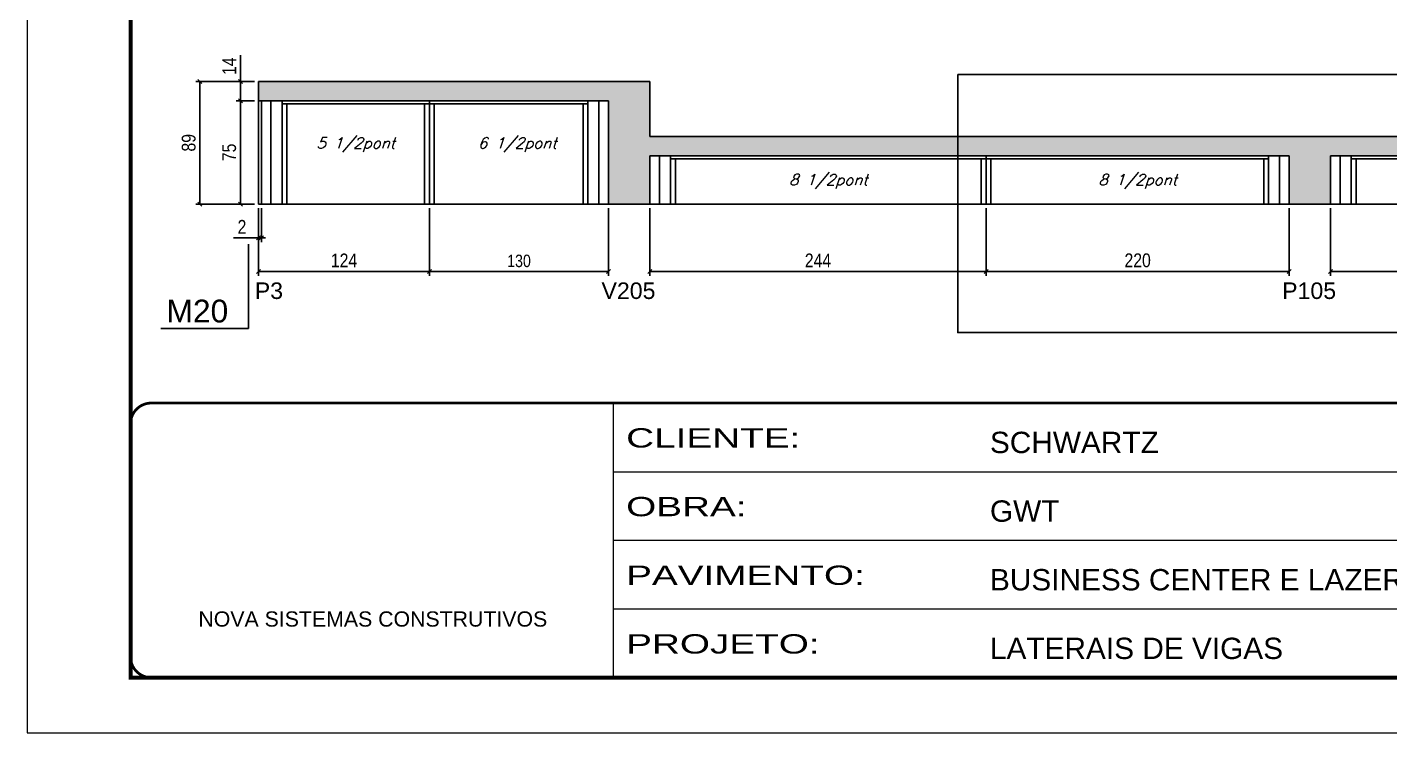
# Model space of a CAD drawing. Extents: x 2603 to 22413, y 1253 to 30260.
# Drawn here: x 4188 to 5177, y 18482 to 18994 of the extents above; entities that cross this region are included whole.
import ezdxf

# ---------------------------------------------------------------- set-up
doc = ezdxf.new("R2010")
doc.units = 0
doc.linetypes.add('CONTINUO', pattern=[0])
doc.linetypes.add('DASHED', pattern=[0.75, 0.5, -0.25])
for name, color, linetype in [('5', 5, 'Continuous'), ('COTA', 241, 'Continuous'), ('NOMENCLATURA', 7, 'Continuous'), ('Painéis', 200, 'Continuous'), ('SARR_2.2x7', 40, 'Continuous'), ('SARR_3.5x7', 81, 'Continuous'), ('texto', 7, 'Continuous')]:
    doc.layers.add(name, color=color, linetype=linetype)
doc.layers.add('Folhas', color=255, linetype='Continuous', lineweight=9)
doc.layers.add('SARRAFO DE PRESSAO', color=251, linetype='DASHED', lineweight=9)
doc.styles.add('ARIAL', font='arial.ttf')
doc.styles.add('COTA TECNICA', font='techl___.ttf', dxfattribs={"height": 10})
doc.styles.add('COTA TECNICA-50', font='techl___.ttf', dxfattribs={"height": 9})
doc.styles.add('Romans', font='romans.shx')
doc.styles.get("Standard").update_dxf_attribs({"font": 'arial.ttf'})
doc.styles.add('Tecnologia', font='')
doc.styles.get('Tecnologia').set_extended_font_data('Forgotten Futurist')
doc.dimstyles.new('COTA PAINEL-50', dxfattribs={"dimtxt": 9, "dimasz": 3, "dimexe": 3, "dimexo": 3, "dimgap": 3, "dimtad": 1, "dimdec": 1, "dimzin": 12, "dimdsep": 46, "dimtxsty": 'COTA TECNICA-50', "dimblk1": 'OBLIQUE', "dimblk2": 'OBLIQUE', "dimsah": 1, "dimcen": 0.9, "dimclrd": 4, "dimclre": 4, "dimclrt": 240, "dimadec": 1, "dimazin": 3, "dimtfac": 1, "dimtdec": 1, "dimtmove": 0, "dimatfit": 3, "dimfxl": 1, "dimtolj": 1, "dimtzin": 12, "dimarcsym": 0})
doc.dimstyles.new('PAINEL', dxfattribs={"dimtxt": 10, "dimasz": 3, "dimexe": 3, "dimexo": 3, "dimgap": 3, "dimtad": 1, "dimdec": 1, "dimzin": 12, "dimdsep": 46, "dimtxsty": 'COTA TECNICA', "dimblk1": 'OBLIQUE', "dimblk2": 'OBLIQUE', "dimsah": 1, "dimcen": 0.9, "dimclrd": 4, "dimclre": 4, "dimclrt": 240, "dimadec": 1, "dimazin": 3, "dimtfac": 1, "dimtdec": 1, "dimtmove": 0, "dimatfit": 3, "dimfxl": 1, "dimtolj": 1, "dimtzin": 12, "dimarcsym": 0})

# ---------------------------------------------------------------- blocks, each defined once
blk = doc.blocks.new('9999999999')
at = {"color": 30, "linetype": 'CONTINUO'}
for p, q in [((98564.56, 34230.21), (98564.56, 34429.45)), ((98564.56, 34379.64), (99583.98, 34379.64)), ((98564.56, 34329.83), (99487.98, 34329.83)), ((98564.56, 34280.02), (99487.98, 34280.02))]:
    blk.add_line(p, q, dxfattribs=at)
at = {"color": 30, "linetype": 'CONTINUO', "const_width": 2}
blk.add_lwpolyline([(99583.98, 34230.21), (99583.98, 34414.45, 0.414214), (99568.98, 34429.45), (98228.98, 34429.45, 0.414214), (98213.98, 34414.45), (98213.98, 34245.21, 0.414214), (98228.98, 34230.21), (99583.98, 34230.21)], format="xyb", dxfattribs=at)
at = {"layer": 'Folhas'}
blk.add_lwpolyline([(98138.98, 34190.21), (99623.98, 34190.21), (99623.98, 35240.21), (98138.98, 35240.21)], close=True, dxfattribs=at)
at = {"layer": 'Folhas', "color": 30, "const_width": 3}
blk.add_lwpolyline([(98213.98, 34230.21), (99583.98, 34230.21), (99583.98, 35200.21), (98213.98, 35200.21)], close=True, dxfattribs=at)
at = {"color": 7, "linetype": 'Continuous', "ltscale": 5, "style": 'ARIAL'}
for s, height, p in [('SCHWARTZ', 15.483, (98837.68, 34393.13)), ('GWT', 15.483, (98837.68, 34343.32)), ('BUSINESS CENTER E LAZER - PROJEÇÃO', 15.4829, (98837.68, 34293.51)), ('NOVA SISTEMAS CONSTRUTIVOS', 11.0592, (98263.19, 34267.21)), ('LATERAIS DE VIGAS', 15.4829, (98837.68, 34243.7))]:
    blk.add_text(s, height=height, dxfattribs=at).set_placement(p)
at = {"layer": 'Folhas', "color": 7, "style": 'Tecnologia', "width": 1.5}
for s, p in [('CLIENTE:', (98573.65, 34397.17)), ('OBRA:', (98573.65, 34347.31)), ('PAVIMENTO:', (98573.65, 34297.5)), ('PROJETO:', (98573.65, 34247.69))]:
    blk.add_text(s, height=14, dxfattribs=at).set_placement(p)
blk = doc.blocks.new('_Oblique')
at = {"color": 0, "linetype": 'ByBlock', "lineweight": -2}
blk.add_line((-0.5, -0.5), (0.5, 0.5), dxfattribs=at)
blk = doc.blocks.new('*D388')
at = {"layer": 'COTA', "color": 4, "linetype": 'ByBlock', "lineweight": -2, "transparency": 16777216}
for p, q in [((4479.87, 18862.6), (4479.87, 18813.64)), ((4609.87, 18862.6), (4609.87, 18813.64)), ((4479.87, 18816.64), (4609.87, 18816.64))]:
    blk.add_line(p, q, dxfattribs=at)
at = {"layer": 'Defpoints', "color": 0, "linetype": 'ByBlock', "transparency": 16777216}
for p in [(4479.87, 18865.6), (4609.87, 18865.6), (4609.87, 18816.64)]:
    blk.add_point(p, dxfattribs=at)
at = {"layer": 'COTA', "color": 4, "linetype": 'ByBlock', "lineweight": -2, "transparency": 16777216, "xscale": 3, "yscale": 3, "zscale": 3, "rotation": 180}
blk.add_blockref('_Oblique', (4479.87, 18816.64), dxfattribs=at)
at = {"layer": 'COTA', "color": 4, "linetype": 'ByBlock', "lineweight": -2, "transparency": 16777216, "xscale": 3, "yscale": 3, "zscale": 3}
blk.add_blockref('_Oblique', (4609.87, 18816.64), dxfattribs=at)
at = {"layer": 'COTA', "color": 240, "linetype": 'ByBlock', "transparency": 16777216, "insert": (4544.87, 18824.34), "char_height": 9, "attachment_point": 5, "style": 'COTA TECNICA-50'}
blk.add_mtext('\\A1;130', dxfattribs=at)
blk = doc.blocks.new('*D2209')
at = {"layer": 'COTA', "color": 4, "linetype": 'ByBlock', "lineweight": -2, "transparency": 16777216}
for p, q in [((4355.87, 18862.6), (4355.87, 18813.64)), ((4479.87, 18862.6), (4479.87, 18813.64)), ((4479.87, 18816.64), (4355.87, 18816.64))]:
    blk.add_line(p, q, dxfattribs=at)
at = {"layer": 'Defpoints', "color": 0, "linetype": 'ByBlock', "transparency": 16777216}
for p in [(4355.87, 18865.6), (4479.87, 18865.6), (4355.87, 18816.64)]:
    blk.add_point(p, dxfattribs=at)
at = {"layer": 'COTA', "color": 4, "linetype": 'ByBlock', "lineweight": -2, "transparency": 16777216, "xscale": 3, "yscale": 3, "zscale": 3, "rotation": 180}
blk.add_blockref('_Oblique', (4355.87, 18816.64), dxfattribs=at)
at = {"layer": 'COTA', "color": 4, "linetype": 'ByBlock', "lineweight": -2, "transparency": 16777216, "xscale": 3, "yscale": 3, "zscale": 3}
blk.add_blockref('_Oblique', (4479.87, 18816.64), dxfattribs=at)
at = {"layer": 'COTA', "color": 240, "linetype": 'ByBlock', "transparency": 16777216, "insert": (4417.87, 18824.72), "char_height": 10, "attachment_point": 5, "style": 'COTA TECNICA'}
blk.add_mtext('\\A1;124', dxfattribs=at)
blk = doc.blocks.new('*D2210')
at = {"layer": 'COTA', "color": 4, "linetype": 'ByBlock', "lineweight": -2, "transparency": 16777216}
for p, q in [((4352.87, 18940.6), (4339.67, 18940.6)), ((4342.67, 18940.6), (4342.67, 18865.6)), ((4352.87, 18865.6), (4339.67, 18865.6))]:
    blk.add_line(p, q, dxfattribs=at)
at = {"layer": 'Defpoints', "color": 0, "linetype": 'ByBlock', "transparency": 16777216}
for p in [(4355.87, 18940.6), (4342.67, 18865.6), (4355.87, 18865.6)]:
    blk.add_point(p, dxfattribs=at)
at = {"layer": 'COTA', "color": 4, "linetype": 'ByBlock', "lineweight": -2, "transparency": 16777216, "xscale": 3, "yscale": 3, "zscale": 3}
for p, rotation in [((4342.67, 18940.6), 90), ((4342.67, 18865.6), 270)]:
    blk.add_blockref('_Oblique', p, dxfattribs=dict(at, rotation=rotation))
at = {"layer": 'COTA', "color": 240, "linetype": 'ByBlock', "transparency": 16777216, "insert": (4334.56, 18903.1), "char_height": 10, "attachment_point": 5, "rotation": 90, "style": 'COTA TECNICA'}
blk.add_mtext('\\A1;75', dxfattribs=at)
blk = doc.blocks.new('*D2211')
at = {"layer": 'COTA', "color": 4, "linetype": 'ByBlock', "lineweight": -2, "transparency": 16777216}
for p, q in [((4355.87, 18862.6), (4355.87, 18838.09)), ((4357.87, 18862.6), (4357.87, 18838.09)), ((4355.87, 18841.09), (4337.76, 18841.09)), ((4357.87, 18841.09), (4355.87, 18841.09)), ((4357.87, 18841.09), (4360.87, 18841.09))]:
    blk.add_line(p, q, dxfattribs=at)
at = {"layer": 'Defpoints', "color": 0, "linetype": 'ByBlock', "transparency": 16777216}
for p in [(4355.87, 18865.6), (4357.87, 18865.6), (4355.87, 18841.09)]:
    blk.add_point(p, dxfattribs=at)
at = {"layer": 'COTA', "color": 4, "linetype": 'ByBlock', "lineweight": -2, "transparency": 16777216, "xscale": 3, "yscale": 3, "zscale": 3}
blk.add_blockref('_Oblique', (4355.87, 18841.09), dxfattribs=at)
at = {"layer": 'COTA', "color": 4, "linetype": 'ByBlock', "lineweight": -2, "transparency": 16777216, "xscale": 3, "yscale": 3, "zscale": 3, "rotation": 180}
blk.add_blockref('_Oblique', (4357.87, 18841.09), dxfattribs=at)
at = {"layer": 'COTA', "color": 240, "linetype": 'ByBlock', "transparency": 16777216, "insert": (4343.81, 18849.09), "char_height": 10, "attachment_point": 5, "style": 'COTA TECNICA'}
blk.add_mtext('\\A1;2', dxfattribs=at)
blk = doc.blocks.new('*D2212')
at = {"layer": 'COTA', "color": 4, "linetype": 'ByBlock', "lineweight": -2, "transparency": 16777216}
for p, q in [((4639.87, 18862.6), (4639.87, 18813.64)), ((4883.87, 18862.6), (4883.87, 18813.64)), ((4883.87, 18816.64), (4639.87, 18816.64))]:
    blk.add_line(p, q, dxfattribs=at)
at = {"layer": 'Defpoints', "color": 0, "linetype": 'ByBlock', "transparency": 16777216}
for p in [(4639.87, 18865.6), (4883.87, 18865.6), (4639.87, 18816.64)]:
    blk.add_point(p, dxfattribs=at)
at = {"layer": 'COTA', "color": 4, "linetype": 'ByBlock', "lineweight": -2, "transparency": 16777216, "xscale": 3, "yscale": 3, "zscale": 3, "rotation": 180}
blk.add_blockref('_Oblique', (4639.87, 18816.64), dxfattribs=at)
at = {"layer": 'COTA', "color": 4, "linetype": 'ByBlock', "lineweight": -2, "transparency": 16777216, "xscale": 3, "yscale": 3, "zscale": 3}
blk.add_blockref('_Oblique', (4883.87, 18816.64), dxfattribs=at)
at = {"layer": 'COTA', "color": 240, "linetype": 'ByBlock', "transparency": 16777216, "insert": (4761.87, 18824.72), "char_height": 10, "attachment_point": 5, "style": 'COTA TECNICA'}
blk.add_mtext('\\A1;244', dxfattribs=at)
blk = doc.blocks.new('*D2213')
at = {"layer": 'COTA', "color": 4, "linetype": 'ByBlock', "lineweight": -2, "transparency": 16777216}
for p, q in [((4883.87, 18862.6), (4883.87, 18813.64)), ((5103.87, 18862.6), (5103.87, 18813.64)), ((4883.87, 18816.64), (5103.87, 18816.64))]:
    blk.add_line(p, q, dxfattribs=at)
at = {"layer": 'Defpoints', "color": 0, "linetype": 'ByBlock', "transparency": 16777216}
for p in [(4883.87, 18865.6), (5103.87, 18865.6), (5103.87, 18816.64)]:
    blk.add_point(p, dxfattribs=at)
at = {"layer": 'COTA', "color": 4, "linetype": 'ByBlock', "lineweight": -2, "transparency": 16777216, "xscale": 3, "yscale": 3, "zscale": 3, "rotation": 180}
blk.add_blockref('_Oblique', (4883.87, 18816.64), dxfattribs=at)
at = {"layer": 'COTA', "color": 4, "linetype": 'ByBlock', "lineweight": -2, "transparency": 16777216, "xscale": 3, "yscale": 3, "zscale": 3}
blk.add_blockref('_Oblique', (5103.87, 18816.64), dxfattribs=at)
at = {"layer": 'COTA', "color": 240, "linetype": 'ByBlock', "transparency": 16777216, "insert": (4993.87, 18824.75), "char_height": 10, "attachment_point": 5, "style": 'COTA TECNICA'}
blk.add_mtext('\\A1;220', dxfattribs=at)
blk = doc.blocks.new('*D2258')
at = {"layer": 'COTA', "color": 4, "linetype": 'ByBlock', "lineweight": -2, "transparency": 16777216}
for p, q in [((5133.87, 18862.6), (5133.87, 18813.64)), ((5377.87, 18862.6), (5377.87, 18813.64)), ((5377.87, 18816.64), (5133.87, 18816.64))]:
    blk.add_line(p, q, dxfattribs=at)
at = {"layer": 'Defpoints', "color": 0, "linetype": 'ByBlock', "transparency": 16777216}
for p in [(5133.87, 18865.6), (5377.87, 18865.6), (5133.87, 18816.64)]:
    blk.add_point(p, dxfattribs=at)
at = {"layer": 'COTA', "color": 4, "linetype": 'ByBlock', "lineweight": -2, "transparency": 16777216, "xscale": 3, "yscale": 3, "zscale": 3, "rotation": 180}
blk.add_blockref('_Oblique', (5133.87, 18816.64), dxfattribs=at)
at = {"layer": 'COTA', "color": 4, "linetype": 'ByBlock', "lineweight": -2, "transparency": 16777216, "xscale": 3, "yscale": 3, "zscale": 3}
blk.add_blockref('_Oblique', (5377.87, 18816.64), dxfattribs=at)
at = {"layer": 'COTA', "color": 240, "linetype": 'ByBlock', "transparency": 16777216, "insert": (5255.87, 18824.72), "char_height": 10, "attachment_point": 5, "style": 'COTA TECNICA'}
blk.add_mtext('\\A1;244', dxfattribs=at)
blk = doc.blocks.new('*D2267')
at = {"layer": 'COTA', "color": 4, "linetype": 'ByBlock', "lineweight": -2, "transparency": 16777216}
for p, q in [((4342.67, 18954.6), (4342.67, 18973.72)), ((4352.87, 18954.6), (4339.67, 18954.6)), ((4342.67, 18940.6), (4342.67, 18954.6)), ((4352.87, 18940.6), (4339.67, 18940.6))]:
    blk.add_line(p, q, dxfattribs=at)
at = {"layer": 'Defpoints', "color": 0, "linetype": 'ByBlock', "transparency": 16777216}
for p in [(4342.67, 18954.6), (4355.87, 18954.6), (4355.87, 18940.6)]:
    blk.add_point(p, dxfattribs=at)
at = {"layer": 'COTA', "color": 4, "linetype": 'ByBlock', "lineweight": -2, "transparency": 16777216, "xscale": 3, "yscale": 3, "zscale": 3}
for p, rotation in [((4342.67, 18954.6), 90), ((4342.67, 18940.6), 270)]:
    blk.add_blockref('_Oblique', p, dxfattribs=dict(at, rotation=rotation))
at = {"layer": 'COTA', "color": 240, "linetype": 'ByBlock', "transparency": 16777216, "insert": (4334.6, 18965.66), "char_height": 10, "attachment_point": 5, "rotation": 90, "style": 'COTA TECNICA'}
blk.add_mtext('\\A1;14', dxfattribs=at)
blk = doc.blocks.new('*D1522')
at = {"layer": 'COTA', "color": 4, "linetype": 'ByBlock', "lineweight": -2, "transparency": 16777216}
for p, q in [((4352.87, 18954.6), (4310.24, 18954.6)), ((4313.24, 18865.6), (4313.24, 18954.6)), ((4352.87, 18865.6), (4310.24, 18865.6))]:
    blk.add_line(p, q, dxfattribs=at)
at = {"layer": 'Defpoints', "color": 0, "linetype": 'ByBlock', "transparency": 16777216}
for p in [(4313.24, 18954.6), (4355.87, 18954.6), (4355.87, 18865.6)]:
    blk.add_point(p, dxfattribs=at)
at = {"layer": 'COTA', "color": 4, "linetype": 'ByBlock', "lineweight": -2, "transparency": 16777216, "xscale": 3, "yscale": 3, "zscale": 3}
for p, rotation in [((4313.24, 18954.6), 90), ((4313.24, 18865.6), 270)]:
    blk.add_blockref('_Oblique', p, dxfattribs=dict(at, rotation=rotation))
at = {"layer": 'COTA', "color": 240, "linetype": 'ByBlock', "transparency": 16777216, "insert": (4305.14, 18910.1), "char_height": 10, "attachment_point": 5, "rotation": 90, "style": 'COTA TECNICA'}
blk.add_mtext('\\A1;89', dxfattribs=at)

msp = doc.modelspace()

# ---------------------------------------------------------------- hatches: boundary and pattern name
at = {"layer": 'COTA', "linetype": 'ByBlock'}
h = msp.add_hatch(dxfattribs=at)
h.set_pattern_fill('AR-CONC', color=256, scale=0.03)
h.set_pattern_definition([(50, (-126418.0314, -5371.0305), (5.46554007, -0.47817257), [0.5715, -6.2865]), (355, (-126418.0314, -5371.0305), (-1.05730264, 5.73170536), [0.4572, -5.02921753]), (100.4514447, (-126417.576, -5371.0704), (4.40823741, 5.25353256), [0.48570026, -5.34270734]), (46.1842, (-126418.0314, -5369.5065), (8.13237123, -1.26126984), [0.85725, -9.42975]), (96.6355576, (-126417.354, -5369.612), (7.122124, 7.42278374), [0.7285507, -8.01406824]), (351.184151, (-126418.031, -5369.5065), (7.122124, 7.42278374), [0.685799, -7.54379196]), (21, (-126417.2694, -5369.8875), (4.54843174, -3.06795595), [0.5715, -6.2865]), (326, (-126417.2694, -5369.8875), (1.85406085, 5.52563898), [0.4572, -5.0292]), (71.451445, (-126416.8904, -5370.143), (6.40249258, 2.45768307), [0.48570026, -5.34269813]), (37.5, (-126418.0314, -5371.0305), (0.092658098, 2.536651166), [0, -4.96824, 0, -5.1054, 0, -5.04825]), (7.5, (-126418.0314, -5371.0305), (2.004589875, 3.005417245), [0, -2.91084, 0, -4.85394, 0, -1.92405]), (327.5, (-126419.7307, -5371.0305), (4.067717855, -0.17186232), [0, -1.905, 0, -5.9436, 0, -7.8867]), (317.5, (-126420.4927, -5371.0305), (4.44387544, 0.76279473), [0, -2.4765, 0, -3.94716, 0, -5.6007])])
h.paths.add_polyline_path([(4639.87, 18900.6), (5103.87, 18900.6), (5103.87, 18865.6), (5133.87, 18865.6), (5133.87, 18900.6), (5563.87, 18900.6), (5563.87, 18914.6), (4639.87, 18914.6), (4639.87, 18954.6), (4355.87, 18954.6), (4355.87, 18940.6), (4609.87, 18940.6), (4609.87, 18865.6), (4639.87, 18865.6)])

# ---------------------------------------------------------------- linework, layer by layer
for p, q in [((4355.87, 18940.6), (4355.87, 18954.6)), ((4355.87, 18954.6), (4639.87, 18954.6)), ((4639.87, 18954.6), (4639.87, 18914.6)), ((4639.87, 18914.6), (5563.87, 18914.6)), ((4609.87, 18865.6), (4639.87, 18865.6)), ((5103.87, 18865.6), (5133.87, 18865.6))]:
    msp.add_line(p, q, dxfattribs=at)
at = {"layer": 'COTA'}
msp.add_lwpolyline([(4863.33, 18959.69), (5580.06, 18959.69), (5580.06, 18772.41), (4863.33, 18772.41)], close=True, dxfattribs=at)
at = {"layer": 'NOMENCLATURA', "linetype": 'Continuous'}
for p in [(4348.58, 18836.63), (4284.88, 18775.32)]:
    msp.add_line(p, (4348.58, 18775.32), dxfattribs=at)
at = {"layer": 'Painéis', "linetype": 'Continuous'}
for p, q in [((4355.87, 18865.6), (4355.87, 18940.6)), ((4355.87, 18940.6), (4609.87, 18940.6)), ((4357.87, 18865.6), (4357.87, 18940.6)), ((4479.87, 18865.6), (4479.87, 18940.6)), ((4609.87, 18865.6), (4609.87, 18940.6)), ((4639.87, 18865.6), (4639.87, 18900.6)), ((4639.87, 18900.6), (5103.87, 18900.6)), ((4883.87, 18865.6), (4883.87, 18900.6)), ((5103.87, 18865.6), (5103.87, 18900.6)), ((5133.87, 18865.6), (5133.87, 18900.6)), ((5133.87, 18900.6), (5563.87, 18900.6)), ((4609.87, 18865.6), (4355.87, 18865.6)), ((5103.87, 18865.6), (4639.87, 18865.6)), ((5563.87, 18865.6), (5133.87, 18865.6))]:
    msp.add_line(p, q, dxfattribs=at)
at = {"layer": 'SARR_2.2x7', "linetype": 'Continuous'}
for p, q in [((4364.87, 18940.6), (4364.87, 18865.6)), ((4372.87, 18938.4), (4479.87, 18938.4)), ((4479.87, 18938.4), (4594.87, 18938.4)), ((4602.87, 18940.6), (4602.87, 18865.6)), ((4646.87, 18900.6), (4646.87, 18865.6)), ((4654.87, 18898.4), (4883.87, 18898.4)), ((4883.87, 18898.4), (5088.87, 18898.4)), ((5096.87, 18900.6), (5096.87, 18865.6)), ((5140.87, 18900.6), (5140.87, 18865.6)), ((5148.87, 18898.4), (5377.87, 18898.4))]:
    msp.add_line(p, q, dxfattribs=at)
at = {"layer": 'SARR_3.5x7'}
for p, q in [((4372.87, 18940.6), (4372.87, 18865.6)), ((4376.37, 18938.4), (4376.37, 18865.6)), ((4476.37, 18938.4), (4476.37, 18865.6)), ((4483.37, 18938.4), (4483.37, 18865.6)), ((4591.37, 18938.4), (4591.37, 18865.6)), ((4594.87, 18940.6), (4594.87, 18865.6)), ((4654.87, 18900.6), (4654.87, 18865.6)), ((4658.37, 18898.4), (4658.37, 18865.6)), ((4880.37, 18898.4), (4880.37, 18865.6)), ((4887.37, 18898.4), (4887.37, 18865.6)), ((5085.37, 18898.4), (5085.37, 18865.6)), ((5088.87, 18900.6), (5088.87, 18865.6)), ((5148.87, 18900.6), (5148.87, 18865.6)), ((5152.37, 18898.4), (5152.37, 18865.6))]:
    msp.add_line(p, q, dxfattribs=at)

# ---------------------------------------------------------------- block references
at = {"layer": 'SARRAFO DE PRESSAO', "color": 6, "linetype": 'ByBlock'}
msp.add_blockref('9999999999', (-93951.01, -15708.21), dxfattribs=at)

# ---------------------------------------------------------------- texts
at = {"layer": '5', "linetype": 'Continuous'}
for s, p in [('P3', (4353.13, 18796.75)), ('V205', (4604.75, 18796.75)), ('P105', (5098.75, 18796.75))]:
    msp.add_text(s, height=12, rotation=359.99996, dxfattribs=at).set_placement(p)
at = {"layer": 'NOMENCLATURA', "linetype": 'Continuous'}
msp.add_text('M20', height=16.5, dxfattribs=at).set_placement((4289.01, 18779.75))
at = {"layer": 'texto', "color": 2, "char_height": 8, "attachment_point": 5, "style": 'Romans'}
for s, insert in [('{\\Q19;\\C256;5 1/2pont}', (4426.37, 18908.6)), ('{\\Q19;\\C256;6 1/2pont}', (4543.62, 18908.6)), ('{\\Q19;\\C256;8 1/2pont}', (4769.37, 18882)), ('{\\Q19;\\C256;8 1/2pont}', (4993.87, 18882))]:
    msp.add_mtext(s, dxfattribs=dict(at, insert=insert))

# ---------------------------------------------------------------- dimensions: what is measured, and where the dimension line sits
at = {"layer": 'COTA', "linetype": 'ByBlock'}
for base, p1, p2, angle, picture, middle in [((4342.67, 18954.6), (4355.87, 18940.6), (4355.87, 18954.6), 90, '*D2267', (4334.6, 18965.66)), ((4313.24, 18954.6), (4355.87, 18865.6), (4355.87, 18954.6), 90, '*D1522', (4305.14, 18910.1)), ((4342.67, 18865.6), (4355.87, 18940.6), (4355.87, 18865.6), 90, '*D2210', (4334.56, 18903.1)), ((4355.87, 18816.64), (4479.87, 18865.6), (4355.87, 18865.6), 180, '*D2209', (4417.87, 18824.72)), ((4639.87, 18816.64), (4883.87, 18865.6), (4639.87, 18865.6), 180, '*D2212', (4761.87, 18824.72)), ((5133.87, 18816.64), (5377.87, 18865.6), (5133.87, 18865.6), 180, '*D2258', (5255.87, 18824.72))]:
    dim = msp.add_linear_dim(base=base, p1=p1, p2=p2, angle=angle, dimstyle='PAINEL', dxfattribs=at)
    dim.commit()
    dim.dimension.update_dxf_attribs({"geometry": picture, "text_midpoint": middle})
for base, p1, p2, picture, middle in [((4355.87, 18841.09), (4357.87, 18865.6), (4355.87, 18865.6), '*D2211', (4343.81, 18849.09)), ((5103.87, 18816.64), (4883.87, 18865.6), (5103.87, 18865.6), '*D2213', (4993.87, 18824.75))]:
    dim = msp.add_linear_dim(base=base, p1=p1, p2=p2, dimstyle='PAINEL', dxfattribs=at)
    dim.commit()
    dim.dimension.update_dxf_attribs({"geometry": picture, "text_midpoint": middle})
dim = msp.add_linear_dim(base=(4609.87, 18816.64), p1=(4479.87, 18865.6), p2=(4609.87, 18865.6), angle=180, dimstyle='COTA PAINEL-50', override={"dimarcsym": 1}, dxfattribs=at)
dim.commit()
dim.dimension.update_dxf_attribs({"geometry": '*D388', "text_midpoint": (4544.87, 18824.34)})

doc.saveas('drawing.dxf')
